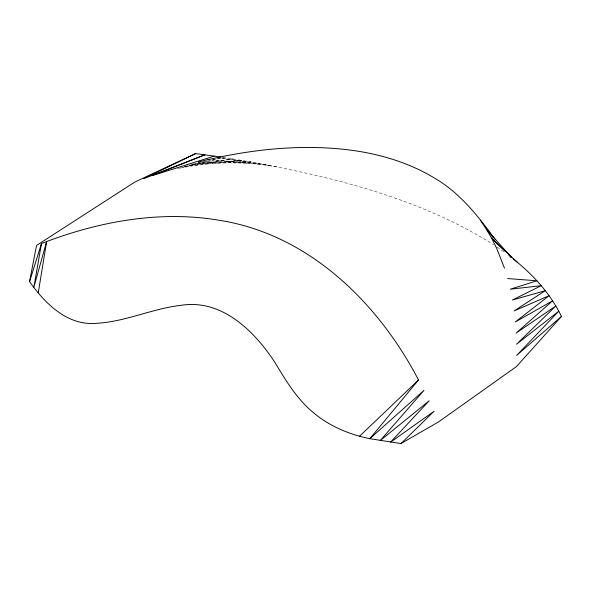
<?xml version="1.0" encoding="UTF-8"?>
<svg xmlns="http://www.w3.org/2000/svg" width="591" height="591" viewBox="0 0 591 591"><rect width="100%" height="100%" fill="white"/><g stroke="black" fill="none" stroke-linecap="round" stroke-linejoin="round"><path stroke-width="0.44" stroke-dasharray="2.96 2.22" d="M177.647 168.62L223.391 157.479A766.83 442.725 0 0 1 250.865 161.964C334.979 177.499 420.541 198.539 493.603 244.77M184.887 166.374L200.113 162.857M201.006 162.651L208.165 160.996M211.748 160.168L223.391 157.479M180.454 167.97L232.581 158.913L187.938 165.702M184.296 166.47L241.734 160.405L191.743 164.158M191.743 164.261L250.857 161.964L202.078 161.927M202.07 162.023L259.951 163.596L212.435 159.991L269.008 165.288L221.049 158.078L278.021 167.046M497.046 247.09L505.032 252.682"/><path stroke-width="0.89" d="M38.267 292.774L46.63 241.542C101.379 221.027 161.21 210.359 219.387 220.31C308.421 234.213 378.233 302.585 418.509 379.976L369.826 438.685C348.978 434.437 328.751 425.919 312.55 411.92C296.446 398.378 285.623 380.161 274.904 362.379C254.499 331.3 222.305 299.142 181.769 305.215C152.803 308.339 125.868 321.718 96.636 323.299C67.5 326.077 45.064 303.508 29.55 281.671L36.524 245.457L135.036 181.925L195.643 153.594L214.171 156.12A766.83 442.725 0 0 1 220.879 157.103M41.488 243.499L33.835 287.3L46.63 241.542L41.488 243.499L29.55 281.671M512.944 258.703C532.794 274.372 550.428 293.528 561.45 316.481L516.364 366.642L438.795 421.738L401.008 443.553L369.826 438.685L423.976 390.363L380.176 440.613L429.169 400.794L390.57 442.171L434.104 411.255L401.008 443.553M359.557 436.224L418.509 379.976M561.45 316.481L516.637 355.42L558.776 311.206L516.564 344.228L555.821 305.983L516.135 333.073L552.592 300.819L515.315 321.969L549.083 295.707L514.089 310.94L545.301 290.669L512.412 300.014L541.245 285.697L510.269 289.206L536.923 280.799L507.625 278.553M195.643 153.594L143.731 178.681L204.922 154.82L152.552 175.549L214.171 156.12M198.391 161.927L200.238 161.927L198.391 161.927C250.089 149.168 304.247 143.044 357.193 151.067C384.224 155.344 410.841 163.766 434.333 177.994C459.857 192.688 478.178 216.232 495.273 239.599M209.694 159.784L207.862 159.644L209.694 159.814M510.114 256.494L511.555 257.587L486.29 229.072L480.328 220.244M517.103 262.049L491.682 238.313L486.29 229.072L490.301 234.043M504.928 251.16L491.682 238.313L496.506 247.932L504.47 268.1M508.245 254.374L511.555 257.587M491.446 235.462L493.167 237.589"/></g></svg>
